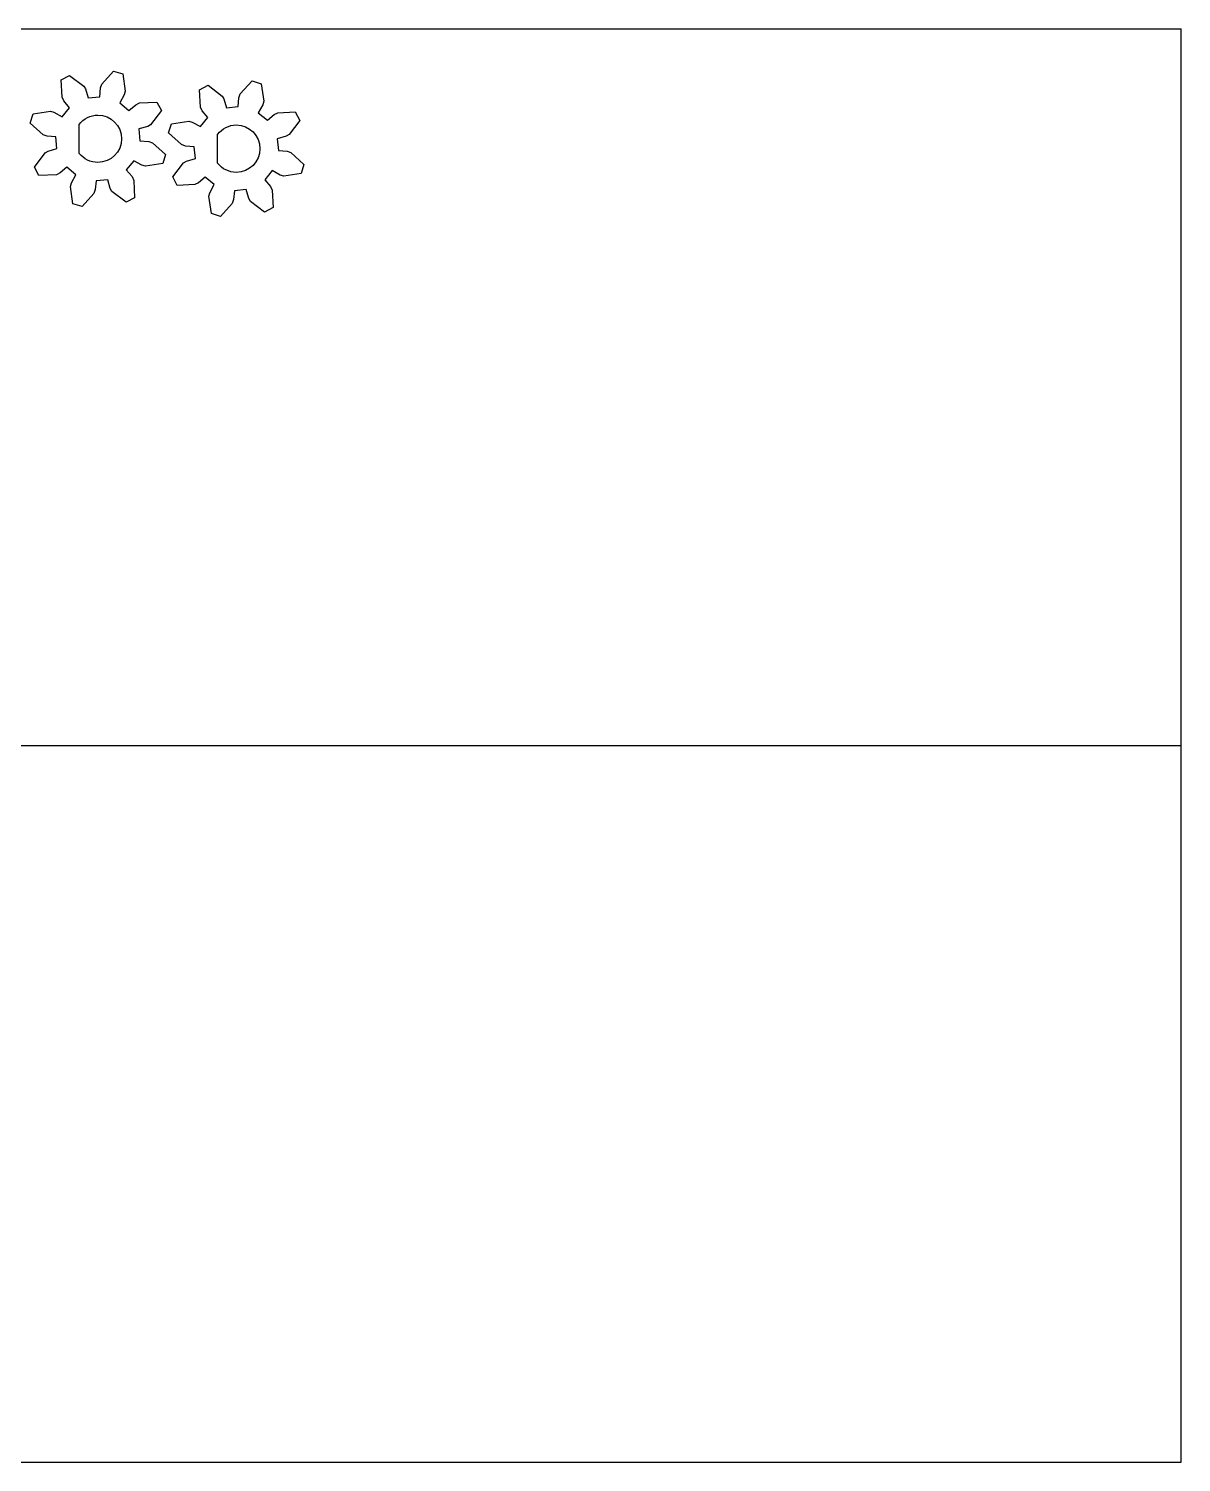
# Model space of a CAD drawing. Header units: millimetres. Extents: x 0 to 300, y -145 to 0.
# Drawn here: x 183.4 to 300, y -145 to 0 of the extents above; entities that cross this region are included whole.
import ezdxf

# ---------------------------------------------------------------- set-up
doc = ezdxf.new("R2010")
doc.units = ezdxf.units.MM
for name, color, linetype, lineweight, true_color in [('Cuts', 1, 'Continuous', 25, 0xff0000), ('laser bed referance', 3, 'Continuous', 25, 0x00ff00), ('Referance lines', 2, 'Continuous', 25, 0xffff00)]:
    doc.layers.add(name, color=color, linetype=linetype, lineweight=lineweight, true_color=true_color)

msp = doc.modelspace()

# ---------------------------------------------------------------- linework, layer by layer
at = {"layer": 'Cuts', "color": 1, "lineweight": 25, "true_color": 0xff0000}
for points in [[(188.82, -17.98), (187.9, -17.7), (187.64, -15.95), (187.74, -15.59), (188.19, -14.77), (187.28, -14.01), (186.59, -14.59), (186.22, -14.77), (184.45, -14.85), (184, -14), (185.09, -12.56), (185.38, -12.39), (186.28, -12.13), (186.16, -10.95), (185.28, -10.87), (184.88, -10.73), (183.57, -9.55), (183.86, -8.62), (185.61, -8.36), (185.97, -8.46), (186.79, -8.91), (187.54, -8), (186.97, -7.31), (186.79, -6.94), (186.71, -5.17), (187.56, -4.72), (189, -5.81), (189.17, -6.1), (189.43, -7), (190.61, -6.88), (190.68, -6), (190.82, -5.6), (192.01, -4.29), (192.93, -4.58), (193.19, -6.33), (193.09, -6.69), (192.64, -7.51), (193.56, -8.26), (194.24, -7.69), (194.62, -7.51), (196.38, -7.42), (196.84, -8.28), (195.75, -9.72), (195.46, -9.88), (194.56, -10.14), (194.67, -11.33), (195.56, -11.4), (195.95, -11.54), (197.26, -12.73), (196.98, -13.65), (195.23, -13.91), (194.87, -13.81), (194.05, -13.36), (193.29, -14.28), (193.87, -14.96), (194.05, -15.34), (194.13, -17.1), (193.28, -17.56), (191.84, -16.47), (191.67, -16.17), (191.41, -15.28), (190.23, -15.39), (190.15, -16.28), (190.01, -16.67), (188.82, -17.98), (188.82, -17.98)], [(202.82, -18.98), (201.9, -18.7), (201.64, -16.95), (201.74, -16.59), (202.19, -15.77), (201.28, -15.01), (200.59, -15.59), (200.22, -15.77), (198.45, -15.85), (198, -15), (199.09, -13.56), (199.38, -13.39), (200.28, -13.13), (200.16, -11.95), (199.28, -11.87), (198.88, -11.73), (197.57, -10.55), (197.86, -9.62), (199.61, -9.36), (199.97, -9.46), (200.79, -9.91), (201.54, -9), (200.97, -8.31), (200.79, -7.94), (200.71, -6.17), (201.56, -5.72), (203, -6.81), (203.17, -7.1), (203.43, -8), (204.61, -7.88), (204.68, -7), (204.82, -6.6), (206.01, -5.29), (206.93, -5.58), (207.19, -7.33), (207.09, -7.69), (206.64, -8.51), (207.56, -9.26), (208.24, -8.69), (208.62, -8.51), (210.38, -8.42), (210.84, -9.28), (209.75, -10.72), (209.46, -10.88), (208.56, -11.14), (208.67, -12.33), (209.56, -12.4), (209.95, -12.54), (211.26, -13.73), (210.98, -14.65), (209.23, -14.91), (208.87, -14.81), (208.05, -14.36), (207.29, -15.28), (207.87, -15.96), (208.05, -16.34), (208.13, -18.1), (207.28, -18.56), (205.84, -17.47), (205.67, -17.17), (205.41, -16.28), (204.23, -16.39), (204.15, -17.28), (204.01, -17.67), (202.82, -18.98), (202.82, -18.98)], [(188.53, -12.61), (188.52, -9.69)], [(202.53, -13.61), (202.52, -10.69)]]:
    msp.add_lwpolyline(points, dxfattribs=at)
for points in [[(188.52, -9.69), (188.99, -9.08), (189.68, -8.74), (190.42, -8.74)], [(190.42, -8.74), (191.74, -8.74), (192.81, -9.82), (192.81, -11.14)], [(202.52, -10.69), (202.99, -10.08), (203.68, -9.74), (204.42, -9.74)], [(204.42, -9.74), (205.74, -9.74), (206.81, -10.82), (206.81, -12.14)], [(192.81, -11.14), (192.81, -12.46), (191.74, -13.53), (190.42, -13.53)], [(190.42, -13.53), (189.68, -13.53), (188.99, -13.2), (188.53, -12.61)], [(206.81, -12.14), (206.81, -13.46), (205.74, -14.53), (204.42, -14.53)], [(204.42, -14.53), (203.68, -14.53), (202.99, -14.2), (202.53, -13.61)]]:
    msp.add_open_spline(points, degree=3, dxfattribs=at)
at = {"layer": 'laser bed referance'}
for p, q in [((0, 0), (300, 0)), ((300, -145), (300, 0)), ((0, -145), (300, -145))]:
    msp.add_line(p, q, dxfattribs=at)
at = {"layer": 'Referance lines'}
msp.add_line((0, -72.5), (300, -72.5), dxfattribs=at)

doc.saveas('drawing.dxf')
